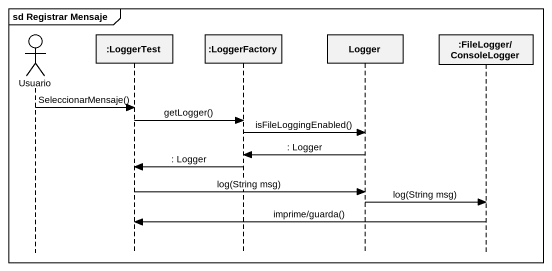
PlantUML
@startuml
mainframe sd Registrar Mensaje
hide footbox
actor Usuario
participant ":LoggerTest" as LoggerTest
participant ":LoggerFactory" as LoggerFactory
participant Logger
participant ":FileLogger/ConsoleLogger" as FileLogger_ConsoleLogger

Usuario -> LoggerTest : SeleccionarMensaje()
LoggerTest -> LoggerFactory : getLogger()
LoggerFactory -> Logger : isFileLoggingEnabled()
Logger -> LoggerFactory : : Logger
LoggerFactory -> LoggerTest : : Logger
LoggerTest -> Logger : log(String msg)
Logger -> FileLogger_ConsoleLogger : log(String msg)
FileLogger_ConsoleLogger -> LoggerTest : imprime/guarda()
@enduml
